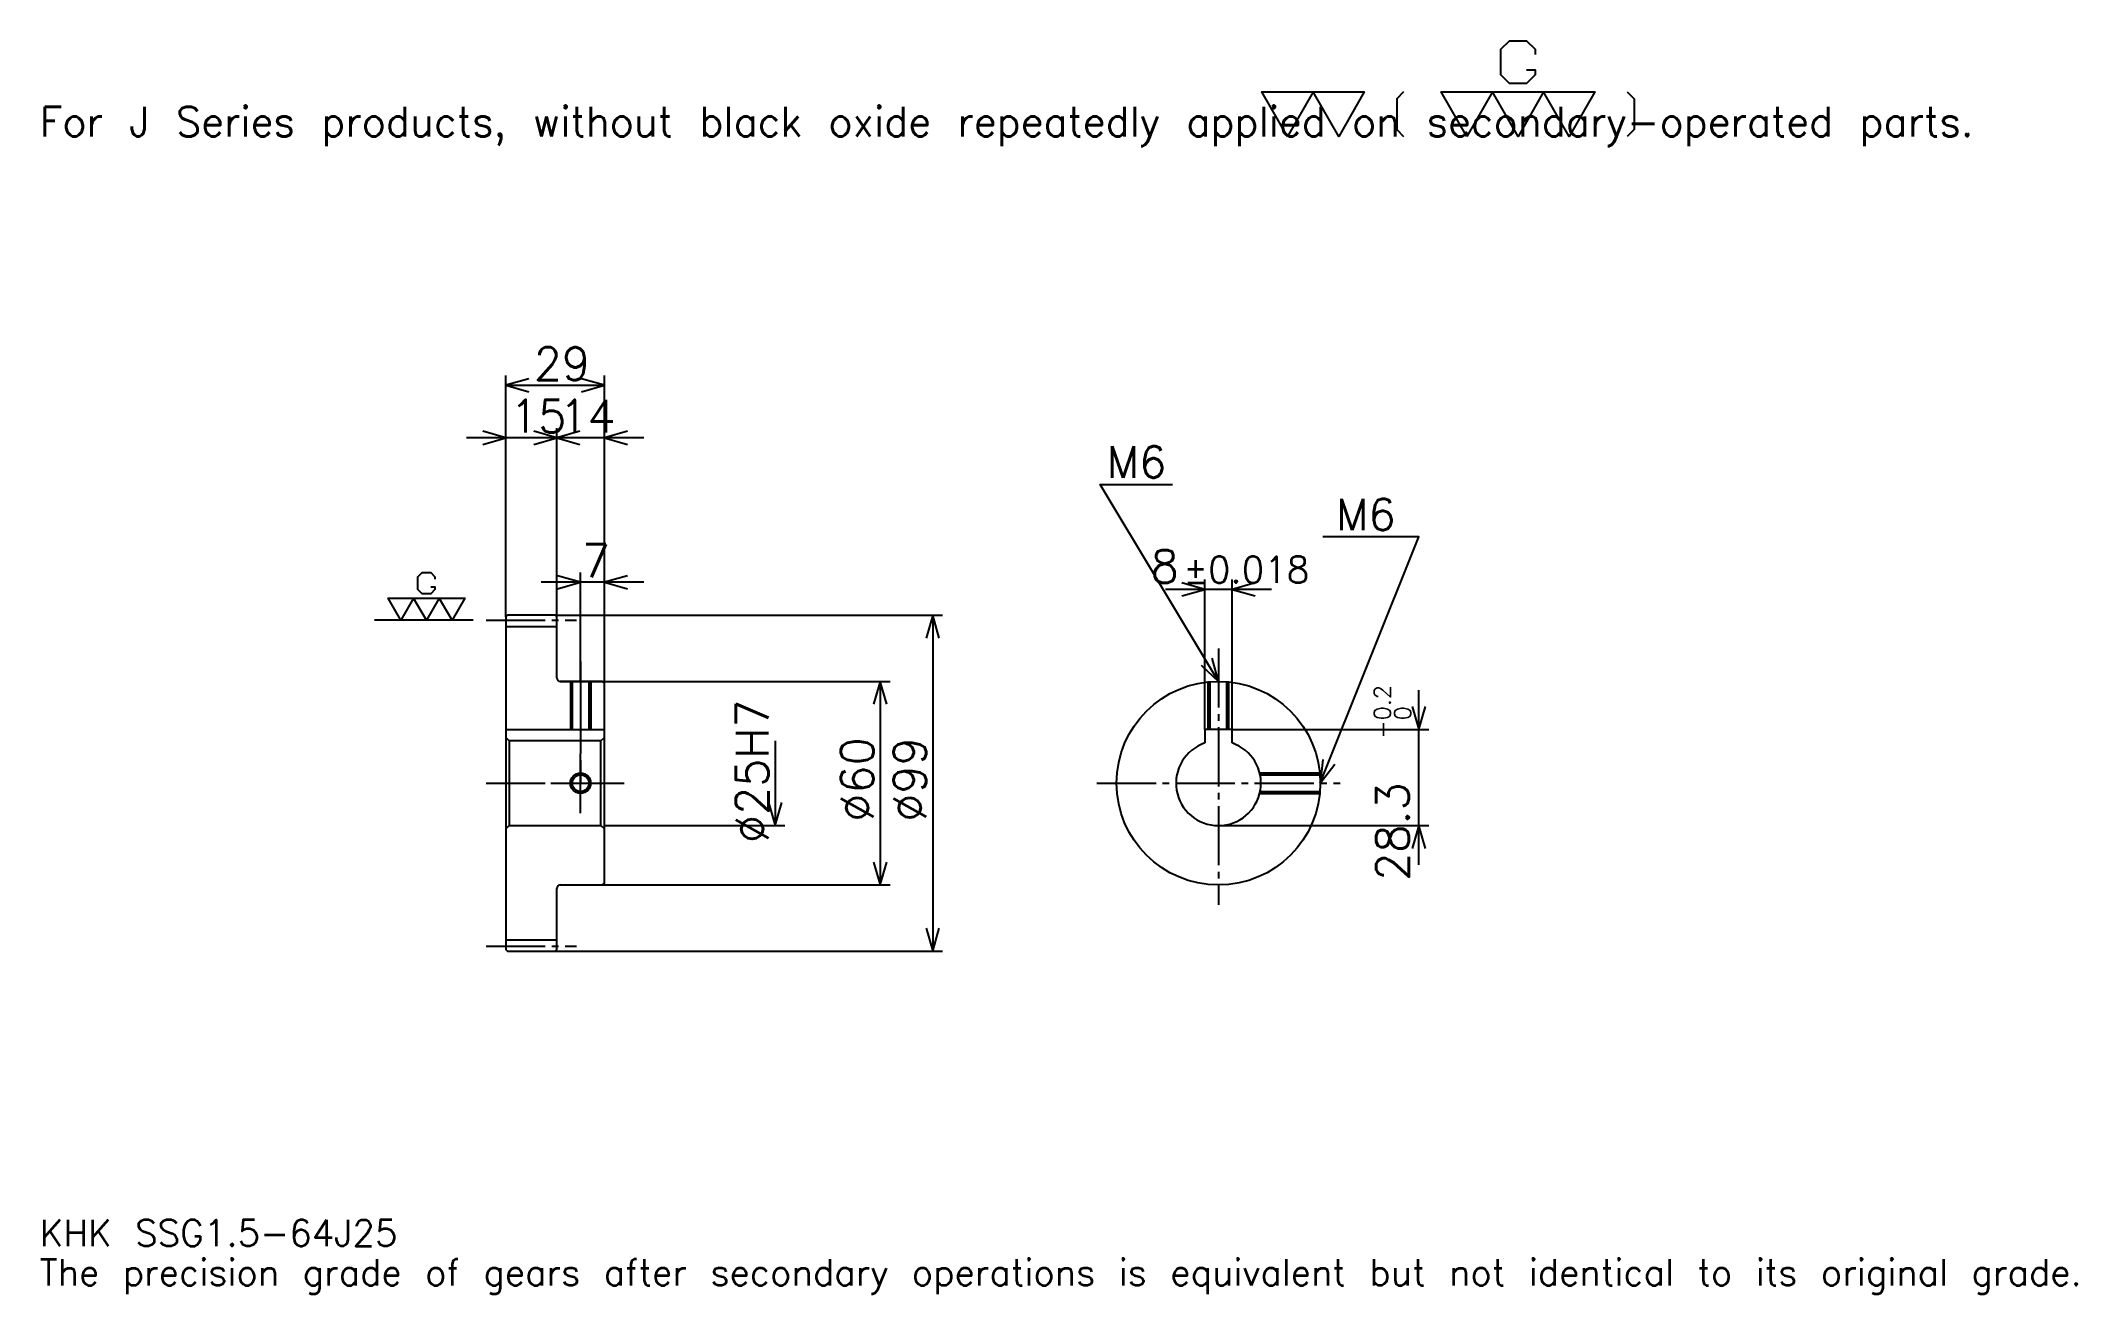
# Model space of a CAD drawing. Extents: x 20 to 620, y 7 to 376.
import ezdxf

# ---------------------------------------------------------------- set-up
doc = ezdxf.new("R2010")
doc.units = 0
doc.linetypes.add('DASHDOT', pattern=[23.217392, 17.413043, -1.934783, 1.934783, -1.934783])
doc.layers.get('0').update_dxf_attribs({"linetype": 'CONTINUOUS'})
doc.layers.add('DASHDOT', color=6, linetype='DASHDOT')
doc.styles.add('KANJI', font='TXT', dxfattribs={"bigfont": 'BIGFONT'})

msp = doc.modelspace()

# ---------------------------------------------------------------- linework, layer by layer
at = {"color": 5}
for p, q in [((156.717407, 207.184784), (156.717407, 277.804352)), ((185.717407, 207.184784), (185.717407, 277.804352)), ((156.717407, 274.902161), (185.717407, 274.902161)), ((183.326111, 259.42392), (145.108704, 259.42392)), ((197.326111, 259.42392), (160.108719, 259.42392)), ((171.717407, 207.184784), (171.717407, 262.326111)), ((197.326111, 216.858704), (167.108704, 216.858704)), ((178.717407, 207.184784), (178.717407, 219.760864)), ((362.630432, 173.484787), (362.630432, 217.67392)), ((370.630432, 173.484787), (370.630432, 217.67392)), ((382.239136, 214.771729), (351.021759, 214.771729)), ((156.717407, 206.684784), (156.717407, 207.184784)), ((171.217407, 207.184784), (185.717407, 207.184784)), ((171.717407, 206.684784), (171.717407, 207.184784)), ((178.717407, 187.684784), (178.717407, 207.184784)), ((178.717407, 187.684784), (178.717407, 207.184784)), ((185.717407, 207.184784), (285.358704, 207.184784)), ((185.717407, 187.184784), (185.717407, 207.184784)), ((282.456543, 207.184784), (282.456543, 108.184784)), ((172.717407, 187.684784), (185.717407, 187.684784)), ((185.717407, 187.684784), (269.880463, 187.684784)), ((266.978271, 187.684784), (266.978271, 127.684784)), ((425.652191, 133.576096), (425.652191, 185.093475)), ((236.021759, 170.184784), (236.021759, 145.184784)), ((370.630432, 173.484787), (428.554352, 173.484787)), ((185.717407, 145.184784), (238.923935, 145.184784)), ((366.630432, 145.184784), (428.554352, 145.184784)), ((172.717407, 127.684784), (185.717407, 127.684784)), ((185.717407, 127.684784), (269.880463, 127.684784)), ((171.217407, 108.184784), (185.717407, 108.184784)), ((185.717407, 108.184784), (285.358704, 108.184784))]:
    msp.add_line(p, q, dxfattribs=at)
at = {"color": 7}
msp.add_line((147.043488, 205.684784), (118.021759, 205.684784), dxfattribs=at)
at = {"color": 4}
for p, q in [((156.717407, 203.809784), (171.717407, 203.809784)), ((156.717407, 173.484787), (185.717407, 173.484787)), ((157.717407, 170.184784), (157.717407, 145.184784)), ((184.717407, 170.184784), (185.717407, 171.184784)), ((184.717407, 145.184784), (185.717407, 144.184784)), ((156.717407, 111.559784), (171.717407, 111.559784))]:
    msp.add_line(p, q, dxfattribs=at)
at = {"color": 7}
for points in [[(457.382599, 367.879547), (459.897827, 367.879547), (459.897827, 366.370422), (457.382599, 363.855225), (452.352173, 363.855225), (449.836945, 366.370422), (449.836945, 373.916077), (452.352173, 376.431305), (457.382599, 376.431305), (459.897827, 373.916077), (459.897827, 372.406952)], [(386.956512, 348.260864), (379.410858, 361.339996), (409.593475, 361.339996), (402.047821, 348.260864), (394.502167, 361.339996), (386.956512, 348.260864)], [(421.163452, 361.339996), (419.151306, 359.32782), (419.151306, 350.273041), (421.163452, 348.260864)], [(439.776062, 348.260864), (432.230438, 361.339996), (477.504333, 361.339996), (469.958679, 348.260864), (462.413025, 361.339996), (454.867371, 348.260864), (447.321716, 361.339996), (439.776062, 348.260864)], [(487.062164, 361.339996), (489.074341, 359.32782), (489.074341, 350.273041), (487.062164, 348.260864)], [(134.564148, 215.494141), (135.821747, 215.494141), (135.821747, 214.739563), (134.564148, 213.481964), (132.048935, 213.481964), (130.791321, 214.739563), (130.791321, 218.51239), (132.048935, 219.770004), (134.564148, 219.770004), (135.821747, 218.51239), (135.821747, 217.757828)], [(125.760887, 205.684784), (121.98806, 212.22435), (144.625015, 212.22435), (140.852188, 205.684784), (137.079361, 212.22435), (133.306534, 205.684784), (129.533707, 212.22435), (125.760887, 205.684784)]]:
    msp.add_lwpolyline(points, dxfattribs=at)
at = {"color": 5}
for points in [[(163.489151, 276.836975), (156.717407, 274.902161), (163.489151, 272.967407)], [(178.945663, 272.967407), (185.717407, 274.902161), (178.945663, 276.836975)], [(149.945663, 257.489136), (156.717407, 259.42392), (149.945663, 261.358704)], [(164.945663, 257.489136), (171.717407, 259.42392), (164.945663, 261.358704)], [(178.489151, 261.358704), (171.717407, 259.42392), (178.489151, 257.489136)], [(192.489151, 261.358704), (185.717407, 259.42392), (192.489151, 257.489136)], [(366.630432, 187.684784), (331.804382, 245.728271), (353.086975, 245.728271)], [(396.630432, 157.684784), (425.652191, 230.25), (397.404358, 230.25)], [(171.945663, 214.92392), (178.717407, 216.858704), (171.945663, 218.793488)], [(192.489151, 218.793488), (185.717407, 216.858704), (192.489151, 214.92392)], [(355.858704, 212.836945), (362.630432, 214.771729), (355.858704, 216.706512)], [(377.402191, 216.706512), (370.630432, 214.771729), (377.402191, 212.836945)], [(284.391327, 200.41304), (282.456543, 207.184784), (280.521759, 200.41304)], [(361.487366, 192.496063), (366.630432, 187.684784), (364.805481, 194.486938)], [(268.913055, 180.91304), (266.978271, 187.684784), (265.043488, 180.91304)], [(423.717407, 180.256531), (425.652191, 173.484787), (427.586975, 180.256531)], [(397.348633, 164.690781), (396.630432, 157.684784), (400.941528, 163.253845)], [(234.086975, 151.956528), (236.021759, 145.184784), (237.956543, 151.956528)], [(427.586975, 138.41304), (425.652191, 145.184784), (423.717407, 138.41304)], [(265.043488, 134.456528), (266.978271, 127.684784), (268.913055, 134.456528)], [(280.521759, 114.956528), (282.456543, 108.184784), (284.391327, 114.956528)]]:
    msp.add_lwpolyline(points, dxfattribs=at)
at = {"color": 4}
for points in [[(171.717407, 188.684784), (171.717407, 206.684784), (171.217407, 207.184784), (157.217407, 207.184784), (156.717407, 206.684784), (156.717407, 144.184784)], [(172.717407, 127.684784), (185.217407, 127.684784), (185.717407, 128.184784), (185.717407, 187.184784), (185.217407, 187.684784), (172.717407, 187.684784)], [(175.717407, 187.684784), (175.717407, 173.484787)], [(176.257416, 187.684784), (176.257416, 173.484787)], [(181.177399, 187.684784), (181.177399, 173.484787)], [(181.717407, 187.684784), (181.717407, 173.484787)], [(363.630432, 173.484787), (363.630432, 187.534409)], [(364.170441, 173.484787), (364.170441, 187.583755)], [(369.090454, 173.484787), (369.090454, 187.583755)], [(369.630432, 173.484787), (369.630432, 187.534409)], [(156.717407, 144.184784), (157.717407, 145.184784), (184.717407, 145.184784), (184.717407, 170.184784), (157.717407, 170.184784), (156.717407, 171.184784)], [(370.630432, 169.527496), (370.630432, 173.484787), (362.630432, 173.484787), (362.630432, 169.527496)], [(378.765106, 160.684784), (396.480072, 160.684784)], [(378.885986, 160.144791), (396.529419, 160.144791)], [(378.765106, 154.684784), (396.480072, 154.684784)], [(378.885986, 155.224777), (396.529419, 155.224777)], [(156.717407, 144.184784), (156.717407, 108.684784), (157.217407, 108.184784), (171.217407, 108.184784), (171.717407, 108.684784), (171.717407, 126.684784)]]:
    msp.add_lwpolyline(points, dxfattribs=at)
for centre, radius in [((366.630432, 157.684784), 30), ((178.717407, 157.684784), 2.46)]:
    msp.add_circle(centre, radius, dxfattribs=at)
at = {"color": 7}
msp.add_circle((178.717407, 157.684784), 3, dxfattribs=at)
at = {"color": 4}
for centre, radius, start, end in [((172.717407, 188.684784), 1, 180, 270), ((366.630432, 157.684784), 12.5, 108.662925185, 71.337074815), ((172.717407, 126.684784), 1, 90, 180)]:
    msp.add_arc(centre, radius, start, end, dxfattribs=at)
at = {"layer": 'DASHDOT', "color": 7}
for p, q in [((150.913055, 205.684784), (177.521759, 205.684784)), ((366.630432, 197.358704), (366.630432, 121.880432)), ((178.717407, 187.684784), (178.717407, 157.684784)), ((150.913055, 157.684784), (191.521759, 157.684784)), ((330.826111, 157.684784), (402.434814, 157.684784)), ((150.913055, 109.684784), (177.521759, 109.684784))]:
    msp.add_line(p, q, dxfattribs=at)
for points in [[(178.717407, 193.489136), (178.717407, 167.680435)], [(178.717407, 148.880432), (178.717407, 166.489136)], [(169.913055, 157.684784), (187.521759, 157.684784)]]:
    msp.add_lwpolyline(points, dxfattribs=at)

# ---------------------------------------------------------------- texts
at = {"color": 7, "style": 'KANJI'}
for s, height, p in [('For J Series products, without black oxide repeatedly applied on secondary-operated parts.', 8.706522, (19.347826, 348.260864)), ('29', 9.673913, (164.929367, 276.450012)), ('15', 9.673913, (157.929367, 260.971741)), ('14', 9.673913, (172.429367, 260.971741)), ('M6', 9.286957, (333.739136, 247.663055)), ('M6', 9.286957, (401.273926, 232.184784)), ('7', 9.673913, (179.07338, 218.406525)), ('8', 9.673913, (346.66156, 216.706512)), ('%%p0.018', 7.73913, (356.237549, 216.706512)), ('KHK SSG1.5-64J25', 7.73913, (19.347826, 21.282608)), ('The precision grade of gears after secondary operations is equivalent but not identical to its original grade.', 7.73913, (19.347826, 9.673913))]:
    msp.add_text(s, height=height, dxfattribs=at).set_placement(p)
for s, height, p in [('%%c25H7', 9.673913, (234.086975, 140.029892)), ('0.2', 4.836957, (417.332642, 176.210907)), ('+', 4.836957, (417.332642, 170.793518)), ('0', 4.836957, (423.330444, 176.210907)), ('%%c60', 9.673913, (265.043488, 146.317932)), ('%%c99', 9.673913, (280.521759, 146.317932)), ('28.3', 9.673913, (422.750031, 128.92099))]:
    msp.add_text(s, height=height, rotation=90, dxfattribs=at).set_placement(p)

doc.saveas('drawing.dxf')
